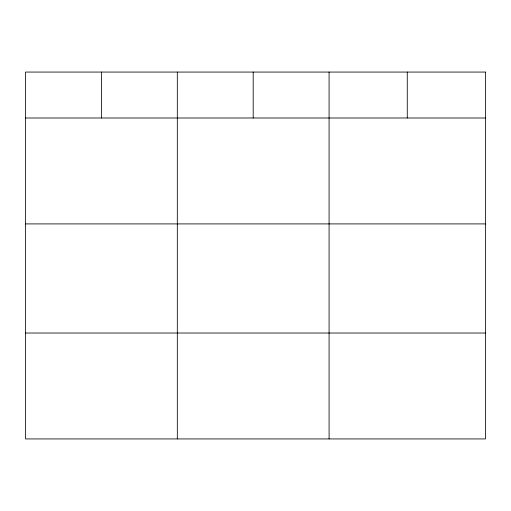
<?xml version="1.0" encoding="UTF-8"?>
<svg xmlns="http://www.w3.org/2000/svg" width="511" height="511" viewBox="0 0 511 511"><rect width="100%" height="100%" fill="white"/><g stroke="black" fill="none" stroke-linecap="round" stroke-linejoin="round"><path stroke-width="0.77" d="M25.55 117.996L485.45 117.996M25.55 223.907L485.45 223.907M25.55 333.025L485.45 333.025M407.267 72.064L407.267 117.996M329.084 72.064L329.084 438.936M253.201 72.064L253.201 117.996M177.317 72.064L177.317 438.936M101.434 72.064L101.434 117.996M485.45 72.064L25.55 72.064L25.55 438.936L485.45 438.936L485.45 72.064"/></g></svg>
